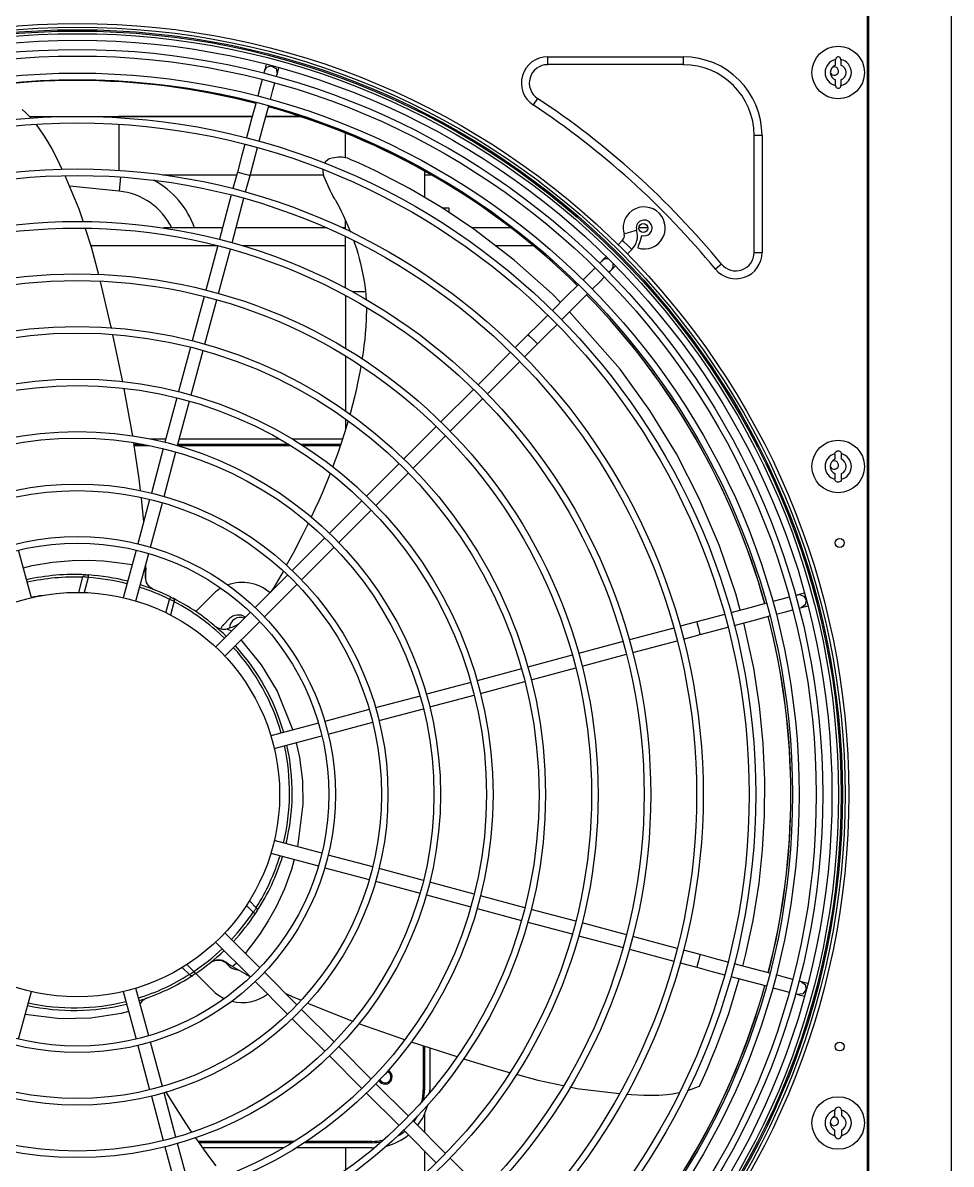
# Model space of a CAD drawing. Extents: x 594 to 813, y 174 to 240.
# Drawn here: x 738.23 to 741.774, y 198.542 to 202.902 of the extents above; entities that cross this region are included whole.
import ezdxf

# ---------------------------------------------------------------- set-up
doc = ezdxf.new("R2010")
doc.units = 0
doc.header["$MEASUREMENT"] = 0
doc.layers.add('AC.REF(S). PIPING', color=3, linetype='CONTINUOUS', lineweight=30)
doc.layers.add('LG-Product', color=3, linetype='CONTINUOUS')

# ---------------------------------------------------------------- blocks, each defined once
blk = doc.blocks.new('UW1-1')
at = {"layer": 'LG-Product', "color": 3, "linetype": 'Continuous'}
for p, q in [((2357.93, 4417.74), (2357.93, 3752.66)), ((2389.52, 4417.74), (2389.52, 3752.66)), ((2357.42, 4414.18), (2357.42, 3755.12)), ((2235.44, 4366.52), (2287.2, 4366.52)), ((2235.44, 4366.52), (2235.44, 4363.52)), ((2287.2, 4366.52), (2287.2, 4363.52)), ((2345.42, 4365.78), (2345.39, 4365.52)), ((2345.39, 4365.52), (2345.39, 4365.42)), ((2345.39, 4363.34), (2345.39, 4365.42)), ((2345.55, 4366.07), (2345.42, 4365.78)), ((2345.75, 4366.29), (2345.55, 4366.07)), ((2345.98, 4366.44), (2345.75, 4366.29)), ((2346.24, 4366.51), (2345.98, 4366.44)), ((2346.54, 4366.51), (2346.24, 4366.51)), ((2346.86, 4366.41), (2346.54, 4366.51)), ((2347.11, 4366.22), (2346.86, 4366.41)), ((2347.31, 4365.92), (2347.11, 4366.22)), ((2347.39, 4365.52), (2347.31, 4365.92)), ((2347.39, 4365.42), (2347.39, 4365.52)), ((2347.39, 4365.42), (2347.39, 4363.34)), ((2127.24, 4360.83), (2127.09, 4360.27)), ((2127.33, 4361.16), (2127.24, 4360.83)), ((2128, 4363.66), (2127.33, 4361.16)), ((2127.33, 4361.16), (2128.23, 4362.5)), ((2128.23, 4362.5), (2129.75, 4363.02)), ((2129.75, 4363.02), (2131.74, 4362.04)), ((2131.74, 4362.04), (2132.18, 4359.86)), ((2132.09, 4359.53), (2132.18, 4359.86)), ((2132.18, 4359.86), (2132.85, 4362.36)), ((2287.2, 4363.52), (2235.44, 4363.52)), ((2126.44, 4357.85), (2125.7, 4355.06)), ((2130.54, 4353.77), (2131.29, 4356.55)), ((2131.94, 4358.97), (2132.09, 4359.53)), ((2345.39, 4355.59), (2345.39, 4357.67)), ((2345.39, 4355.59), (2345.39, 4355.49)), ((2345.39, 4355.49), (2345.47, 4355.09)), ((2347.36, 4355.23), (2347.39, 4355.49)), ((2347.39, 4357.67), (2347.39, 4355.59)), ((2347.39, 4355.49), (2347.39, 4355.59)), ((2125.7, 4355.06), (2124.75, 4351.55)), ((2129.6, 4350.25), (2130.54, 4353.77)), ((2345.47, 4355.09), (2345.66, 4354.8)), ((2345.66, 4354.8), (2345.92, 4354.61)), ((2345.92, 4354.61), (2346.23, 4354.5)), ((2346.23, 4354.5), (2346.53, 4354.5)), ((2346.53, 4354.5), (2346.8, 4354.58)), ((2346.8, 4354.58), (2347.03, 4354.72)), ((2347.03, 4354.72), (2347.23, 4354.94)), ((2347.23, 4354.94), (2347.36, 4355.23)), ((2124.11, 4349.12), (2122.4, 4342.77)), ((2127.25, 4341.48), (2128.95, 4347.83)), ((2231.57, 4350.64), (2229.91, 4348.13)), ((2036.09, 4345.22), (2034.85, 4346.35)), ((2037.25, 4344.08), (2036.09, 4345.22)), ((2038.18, 4343.07), (2037.25, 4344.08)), ((2037.58, 4343.72), (2051.82, 4343.72)), ((2059.87, 4343.72), (2122.66, 4343.72)), ((2122.66, 4343.72), (2071.66, 4343.72)), ((2071.66, 4343.72), (2071.66, 4343.6)), ((2071.66, 4343.6), (2071.66, 4343.27)), ((2122.4, 4342.77), (2120.47, 4335.56)), ((2127.85, 4343.72), (2140.93, 4343.72)), ((2140.93, 4343.72), (2127.85, 4343.72)), ((2043.11, 4336.62), (2040.26, 4340.63)), ((2071.66, 4340.75), (2071.66, 4338.1)), ((2071.66, 4338.1), (2071.66, 4334.94)), ((2125.32, 4334.26), (2127.25, 4341.48)), ((2044.65, 4334.12), (2043.11, 4336.62)), ((2045.96, 4331.73), (2044.65, 4334.12)), ((2071.66, 4334.94), (2071.66, 4331.56)), ((2158.3, 4332.87), (2158.3, 4337.33)), ((2314.29, 4291.75), (2314.29, 4336.43)), ((2317.3, 4336.43), (2314.29, 4336.43)), ((2317.3, 4336.43), (2317.3, 4291.75)), ((2048.09, 4327.5), (2045.96, 4331.73)), ((2071.66, 4331.56), (2071.66, 4328.27)), ((2119.82, 4333.14), (2118.41, 4327.87)), ((2123.26, 4326.57), (2124.67, 4331.84)), ((2158.3, 4328.06), (2158.3, 4332.87)), ((2050.07, 4323.42), (2048.09, 4327.5)), ((2071.66, 4328.27), (2071.66, 4325.38)), ((2071.66, 4325.38), (2071.66, 4323.16)), ((2118.41, 4327.87), (2116.97, 4322.5)), ((2121.82, 4321.2), (2123.26, 4326.57)), ((2150.52, 4326.27), (2150.15, 4325.73)), ((2151.56, 4327.17), (2150.52, 4326.27)), ((2152.07, 4327.52), (2151.56, 4327.17)), ((2153.11, 4327.85), (2152.07, 4327.52)), ((2155.55, 4328.2), (2153.11, 4327.85)), ((2156.92, 4328.12), (2155.55, 4328.2)), ((2158.92, 4327.84), (2156.92, 4328.12)), ((2159.08, 4327.77), (2158.92, 4327.84)), ((2159.38, 4327.64), (2159.08, 4327.77)), ((2160.34, 4327.22), (2159.38, 4327.64)), ((2163.16, 4325.97), (2160.34, 4327.22)), ((2169.7, 4322.9), (2163.16, 4325.97)), ((2056.58, 4308.26), (2051.18, 4321)), ((2072.3, 4320.61), (2071.77, 4315.2)), ((2088.48, 4321.45), (2116.69, 4321.45)), ((2116.97, 4322.5), (2115.28, 4316.18)), ((2116.97, 4322.5), (2117.68, 4322.31)), ((2117.68, 4322.31), (2119.39, 4321.85)), ((2119.39, 4321.85), (2121.11, 4321.39)), ((2120.12, 4314.88), (2121.82, 4321.2)), ((2121.11, 4321.39), (2121.82, 4321.2)), ((2121.88, 4321.45), (2149.78, 4321.45)), ((2149.56, 4323.29), (2149.55, 4322.66)), ((2149.55, 4322.66), (2149.85, 4321.06)), ((2149.85, 4321.06), (2152.39, 4315.29)), ((2182.64, 4316.19), (2169.7, 4322.9)), ((2188.4, 4322.88), (2188.4, 4317.98)), ((2188.4, 4321.45), (2190.92, 4321.45)), ((2071.77, 4315.2), (2052.85, 4317.05)), ((2195.17, 4308.78), (2182.64, 4316.19)), ((2188.4, 4317.98), (2188.4, 4312.87)), ((2114.63, 4313.75), (2110.09, 4296.8)), ((2114.93, 4295.5), (2119.47, 4312.46)), ((2152.38, 4315.28), (2152.8, 4314.5)), ((2152.8, 4314.5), (2153.23, 4313.71)), ((2153.23, 4313.71), (2153.59, 4313.07)), ((2153.59, 4313.07), (2153.97, 4312.43)), ((2153.97, 4312.43), (2154.25, 4311.95)), ((2154.25, 4311.95), (2154.53, 4311.48)), ((2058.16, 4303.39), (2056.58, 4308.26)), ((2154.53, 4311.48), (2155.18, 4310.32)), ((2155.18, 4310.32), (2155.8, 4309.15)), ((2155.8, 4309.15), (2156.57, 4307.61)), ((2156.57, 4307.61), (2157.32, 4306.05)), ((2195.01, 4308.87), (2197.65, 4308.87)), ((2207.27, 4300.68), (2195.17, 4308.78)), ((2197.65, 4308.87), (2197.65, 4307.11)), ((2157.32, 4306.05), (2158.25, 4304.01)), ((2158.25, 4304.01), (2159.16, 4301.96)), ((2158.3, 4302.28), (2158.3, 4303.93)), ((2061.29, 4293.8), (2058.9, 4301.13)), ((2111.24, 4301.13), (2088.79, 4301.13)), ((2151.14, 4301.13), (2116.44, 4301.13)), ((2158.29, 4301.13), (2157.2, 4301.13)), ((2158.3, 4300.61), (2158.3, 4302.28)), ((2159.16, 4301.96), (2160.14, 4299.59)), ((2221.47, 4301.13), (2206.59, 4301.13)), ((2222.68, 4288.88), (2207.27, 4300.68)), ((2265.32, 4299.01), (2264.62, 4298.79)), ((2267.02, 4299.52), (2265.32, 4299.01)), ((2268.72, 4300.04), (2267.02, 4299.52)), ((2269.42, 4300.26), (2268.72, 4300.04)), ((2273.63, 4301.13), (2270.22, 4301.13)), ((2109.44, 4294.38), (2104.89, 4277.42)), ((2158.3, 4288.09), (2158.3, 4297.83)), ((2161.48, 4296.06), (2161.87, 4294.94)), ((2161.87, 4294.94), (2162.42, 4293.25)), ((2264.03, 4296.42), (2262.35, 4294.74)), ((2264.55, 4295.9), (2264.03, 4296.42)), ((2265.81, 4294.65), (2264.55, 4295.9)), ((2267.06, 4293.4), (2265.81, 4294.65)), ((2270.59, 4295.89), (2270.05, 4294.2)), ((2271.14, 4297.58), (2270.59, 4295.89)), ((2271.37, 4298.28), (2271.14, 4297.58)), ((2109.41, 4294.31), (2061.11, 4294.31)), ((2064.04, 4283.18), (2061.29, 4293.8)), ((2109.74, 4276.12), (2114.28, 4293.08)), ((2158.29, 4294.31), (2119.02, 4294.31)), ((2162.42, 4293.25), (2162.94, 4291.54)), ((2162.94, 4291.54), (2163.5, 4289.53)), ((2230.01, 4294.31), (2215.57, 4294.31)), ((2257.82, 4290.21), (2256.3, 4288.69)), ((2265.9, 4291.2), (2267.58, 4292.88)), ((2267.58, 4292.88), (2267.06, 4293.4)), ((2270.05, 4294.2), (2269.82, 4293.51)), ((2314.29, 4291.75), (2317.3, 4291.75)), ((2158.3, 4278.17), (2158.3, 4288.09)), ((2163.5, 4289.53), (2164, 4287.51)), ((2164, 4287.51), (2164.55, 4285.12)), ((2237.17, 4275.97), (2222.68, 4288.88)), ((2253.56, 4285.95), (2251.51, 4283.9)), ((2255.96, 4288.35), (2255.34, 4287.73)), ((2256.3, 4288.69), (2255.96, 4288.35)), ((2257.41, 4289.33), (2256.3, 4288.69)), ((2258.7, 4289.34), (2257.41, 4289.33)), ((2259.84, 4285.14), (2261.36, 4286.66)), ((2259.84, 4285.14), (2260.49, 4286.26)), ((2260.49, 4286.26), (2260.49, 4287.55)), ((2301.84, 4287.29), (2299.52, 4285.38)), ((2164.55, 4285.12), (2165.03, 4282.72)), ((2165.03, 4282.72), (2165.48, 4280.01)), ((2251.51, 4283.9), (2248.95, 4281.34)), ((2255.05, 4280.35), (2257.11, 4282.41)), ((2258.88, 4284.18), (2259.5, 4284.8)), ((2259.5, 4284.8), (2259.84, 4285.14)), ((2068.7, 4263.78), (2064.71, 4280.63)), ((2165.48, 4280.01), (2165.83, 4277.27)), ((2165.83, 4277.27), (2166.13, 4273.73)), ((2247.18, 4279.57), (2242.52, 4274.91)), ((2252.5, 4277.79), (2255.05, 4280.35)), ((2104.24, 4275), (2099.7, 4258.04)), ((2104.54, 4256.74), (2109.09, 4273.7)), ((2158.3, 4275.33), (2158.3, 4255.14)), ((2165.87, 4276.74), (2160.95, 4276.74)), ((2240.33, 4272.72), (2237.17, 4275.97)), ((2242.52, 4274.91), (2237.25, 4269.64)), ((2246.06, 4271.36), (2250.72, 4276.02)), ((2166.23, 4270.83), (2166.17, 4266.23)), ((2240.79, 4266.09), (2246.06, 4271.36)), ((2263.13, 4247.14), (2243.82, 4269.11)), ((2166.17, 4266.23), (2166.02, 4263.53)), ((2231.77, 4264.16), (2227.99, 4260.38)), ((2235.47, 4267.86), (2231.77, 4264.16)), ((2235.31, 4260.61), (2239.02, 4264.32)), ((2068.88, 4262.94), (2068.7, 4263.78)), ((2073.03, 4243.53), (2069.45, 4260.27)), ((2165.8, 4260.82), (2165.58, 4258.59)), ((2166.02, 4263.53), (2165.8, 4260.82)), ((2227.99, 4260.38), (2223.06, 4255.45)), ((2228.51, 4259.86), (2227.99, 4260.38)), ((2229.77, 4258.61), (2228.51, 4259.86)), ((2231.54, 4256.84), (2235.31, 4260.61)), ((2099.05, 4255.61), (2094.51, 4238.66)), ((2165.31, 4256.36), (2165.08, 4254.57)), ((2165.58, 4258.59), (2165.31, 4256.36)), ((2226.61, 4251.9), (2231.54, 4256.84)), ((2231.02, 4257.36), (2229.77, 4258.61)), ((2231.54, 4256.84), (2231.02, 4257.36)), ((2099.35, 4237.36), (2103.89, 4254.31)), ((2158.3, 4252.2), (2158.3, 4231.23)), ((2164.82, 4252.79), (2164.55, 4251.02)), ((2165.08, 4254.57), (2164.82, 4252.79)), ((2221.29, 4253.68), (2208.87, 4241.26)), ((2163.79, 4246.65), (2163.33, 4244.27)), ((2164.1, 4248.38), (2163.79, 4246.65)), ((2212.42, 4237.72), (2224.83, 4250.13)), ((2274.45, 4231.38), (2263.13, 4247.14)), ((2073.27, 4242.27), (2073.03, 4243.53)), ((2163.33, 4244.27), (2162.84, 4241.89)), ((2076.83, 4222.99), (2073.74, 4239.71)), ((2162.26, 4239.21), (2161.65, 4236.53)), ((2162.84, 4241.89), (2162.26, 4239.21)), ((2207.1, 4239.49), (2194.68, 4227.07)), ((2093.86, 4236.23), (2089.31, 4219.28)), ((2094.16, 4217.98), (2098.7, 4234.93)), ((2160.92, 4233.56), (2160.15, 4230.6)), ((2161.65, 4236.53), (2160.92, 4233.56)), ((2198.23, 4223.53), (2210.65, 4235.94)), ((2160.15, 4230.6), (2159.94, 4229.82)), ((2284.58, 4214.82), (2274.45, 4231.38)), ((2159.26, 4227.4), (2157.87, 4222.82)), ((2158.3, 4228.16), (2158.3, 4224.28)), ((2192.91, 4225.3), (2180.5, 4212.89)), ((2077.03, 4221.7), (2076.83, 4222.99)), ((2083.59, 4220.57), (2089.66, 4220.57)), ((2094.85, 4220.57), (2132.96, 4220.57)), ((2137.92, 4220.57), (2157.12, 4220.57)), ((2157.87, 4222.82), (2156.62, 4218.95)), ((2184.04, 4209.34), (2196.46, 4221.75)), ((2079.44, 4205.35), (2077.47, 4218.92)), ((2077.53, 4218.56), (2080.78, 4218.56)), ((2077.61, 4218.06), (2083.34, 4218.06)), ((2088.66, 4216.85), (2084.12, 4199.89)), ((2094.18, 4218.06), (2137.22, 4218.06)), ((2094.31, 4218.56), (2136.4, 4218.56)), ((2141.16, 4218.56), (2156.45, 4218.56)), ((2141.94, 4218.06), (2156.29, 4218.06)), ((2156.62, 4218.95), (2155.31, 4215.11)), ((2345.55, 4215.73), (2345.94, 4215.97)), ((2345.94, 4215.97), (2346.34, 4216.05)), ((2346.34, 4216.05), (2346.7, 4216.02)), ((2346.7, 4216.02), (2347.03, 4215.88)), ((2088.96, 4198.6), (2093.51, 4215.56)), ((2155.31, 4215.11), (2153.32, 4209.72)), ((2293.47, 4197.56), (2284.58, 4214.82)), ((2345.14, 4214.89), (2345.28, 4215.4)), ((2345.14, 4214.8), (2345.14, 4212.77)), ((2345.28, 4215.4), (2345.55, 4215.73)), ((2347.03, 4215.88), (2347.3, 4215.66)), ((2347.3, 4215.66), (2347.52, 4215.35)), ((2347.52, 4215.35), (2347.63, 4214.95)), ((2347.63, 4214.95), (2347.64, 4214.89)), ((2347.64, 4212.77), (2347.64, 4214.8)), ((2152.4, 4207.36), (2149.41, 4200.1)), ((2178.72, 4211.11), (2166.31, 4198.7)), ((2169.86, 4195.15), (2182.27, 4207.57)), ((2345.14, 4207.3), (2345.14, 4205.27)), ((2347.64, 4205.27), (2347.64, 4207.3)), ((2079.98, 4200.82), (2079.44, 4205.35)), ((2345.14, 4205.13), (2345.14, 4205.18)), ((2345.26, 4204.73), (2345.14, 4205.13)), ((2345.48, 4204.41), (2345.26, 4204.73)), ((2345.75, 4204.19), (2345.48, 4204.41)), ((2346.07, 4204.06), (2345.75, 4204.19)), ((2346.44, 4204.02), (2346.07, 4204.06)), ((2346.84, 4204.1), (2346.44, 4204.02)), ((2347.23, 4204.34), (2346.84, 4204.1)), ((2347.49, 4204.68), (2347.23, 4204.34)), ((2347.64, 4205.18), (2347.49, 4204.68)), ((2149.41, 4200.1), (2148.01, 4196.91)), ((2083.47, 4197.47), (2078.93, 4180.51)), ((2080.5, 4196.52), (2080.32, 4198.02)), ((2081.19, 4188.97), (2080.5, 4196.52)), ((2083.77, 4179.21), (2088.32, 4196.17)), ((2148.01, 4196.91), (2146.57, 4193.73)), ((2164.54, 4196.93), (2152.12, 4184.51)), ((2301.06, 4179.7), (2293.47, 4197.56)), ((2146.57, 4193.73), (2145.15, 4190.66)), ((2155.67, 4180.97), (2168.08, 4193.38)), ((2143.99, 4188.24), (2141.73, 4183.69)), ((2357.42, 4185.51), (2357.93, 4185.51)), ((2150.35, 4182.74), (2137.93, 4170.32)), ((2141.73, 4183.69), (2140.24, 4180.75)), ((2038.29, 4159.91), (2033.42, 4178.09)), ((2078.28, 4178.09), (2073.41, 4159.91)), ((2078.25, 4158.61), (2083.12, 4176.79)), ((2138.72, 4177.82), (2135.65, 4172.18)), ((2140.24, 4180.75), (2138.72, 4177.82)), ((2141.48, 4166.78), (2153.89, 4179.19)), ((2307.32, 4161.33), (2301.06, 4179.7)), ((2357.43, 4179.63), (2357.87, 4179.55)), ((2357.87, 4179.55), (2357.93, 4179.54)), ((2038.56, 4172.14), (2046.33, 4173.5)), ((2046.33, 4173.5), (2053.92, 4174.16)), ((2053.92, 4174.16), (2060.06, 4174.24)), ((2060.06, 4174.24), (2065.81, 4173.94)), ((2065.81, 4173.94), (2071.11, 4173.35)), ((2071.11, 4173.35), (2076.81, 4172.56)), ((2081.95, 4171.14), (2081.98, 4172.52)), ((2081.98, 4172.52), (2081.98, 4172.52)), ((2081.99, 4171.16), (2082, 4172.6)), ((2357.43, 4173.44), (2357.93, 4173.5)), ((2357.94, 4173.34), (2357.43, 4173.25)), ((2035.24, 4171.25), (2038.56, 4172.14)), ((2059.03, 4168.65), (2059.09, 4168.64)), ((2059.09, 4168.64), (2059.25, 4168.63)), ((2059.25, 4168.63), (2059.5, 4168.62)), ((2059.5, 4168.62), (2059.81, 4168.6)), ((2059.81, 4168.6), (2060.07, 4168.58)), ((2060.05, 4168.29), (2060, 4167.58)), ((2060.07, 4168.58), (2060.05, 4168.29)), ((2081.64, 4171.27), (2081.99, 4171.16)), ((2081.91, 4169.38), (2081.82, 4168.12)), ((2081.82, 4167.86), (2081.87, 4168.82)), ((2081.82, 4168.12), (2081.88, 4168.08)), ((2081.82, 4168.12), (2081.84, 4166.81)), ((2081.88, 4168.08), (2081.82, 4167.99)), ((2081.87, 4168.82), (2081.91, 4169.78)), ((2081.99, 4171.16), (2081.91, 4169.38)), ((2081.91, 4169.78), (2081.95, 4171.14)), ((2081.93, 4167.82), (2081.97, 4168.1)), ((2081.99, 4171.16), (2081.99, 4171.16)), ((2136.16, 4168.55), (2123.74, 4156.13)), ((2134.4, 4169.91), (2130.86, 4163.85)), ((2056.42, 4161.95), (2058.01, 4167.9)), ((2058.06, 4167.9), (2058.01, 4167.9)), ((2058.31, 4167.86), (2058.06, 4167.9)), ((2058.76, 4167.79), (2058.31, 4167.86)), ((2060, 4167.58), (2058.48, 4161.89)), ((2059.34, 4167.69), (2058.76, 4167.79)), ((2060, 4167.58), (2059.34, 4167.69)), ((2081.84, 4166.81), (2082.3, 4165.35)), ((2081.91, 4167.53), (2081.93, 4167.82)), ((2081.95, 4166.92), (2081.91, 4167.53)), ((2082.09, 4166.31), (2081.95, 4166.92)), ((2082.32, 4165.67), (2082.09, 4166.31)), ((2082.3, 4165.35), (2083.48, 4163.84)), ((2082.63, 4165.07), (2082.32, 4165.67)), ((2082.93, 4164.62), (2082.63, 4165.07)), ((2083.29, 4164.2), (2082.93, 4164.62)), ((2083.58, 4163.91), (2083.29, 4164.2)), ((2083.48, 4163.84), (2084.66, 4163.16)), ((2083.9, 4163.66), (2083.58, 4163.91)), ((2084.34, 4163.36), (2083.9, 4163.66)), ((2127.29, 4152.59), (2139.71, 4165)), ((2130.86, 4163.85), (2129.51, 4161.89)), ((2084.82, 4163.11), (2084.34, 4163.36)), ((2084.66, 4163.16), (2084.67, 4163.15)), ((2084.91, 4163.06), (2084.67, 4163.15)), ((2084.98, 4163.03), (2084.91, 4163.06)), ((2089.64, 4154.15), (2091.01, 4159.27)), ((2091.32, 4159.91), (2091.01, 4159.27)), ((2091.43, 4159.11), (2091.01, 4159.27)), ((2091.45, 4160.17), (2091.32, 4159.91)), ((2091.45, 4160.17), (2091.77, 4160.02)), ((2091.77, 4160.02), (2092.05, 4159.88)), ((2092.05, 4159.88), (2092.25, 4159.77)), ((2092.25, 4159.77), (2092.36, 4159.72)), ((2092.36, 4159.72), (2092.38, 4159.71)), ((2101.05, 4154.62), (2107.47, 4161.04)), ((2308.99, 4155.12), (2307.32, 4161.33)), ((2324.92, 4159.39), (2321.41, 4158.44)), ((2327.7, 4160.13), (2324.92, 4159.39)), ((2330.69, 4160.93), (2330.13, 4160.78)), ((2331.02, 4161.02), (2330.69, 4160.93)), ((2333.52, 4161.69), (2331.02, 4161.02)), ((2331.02, 4161.02), (2331.34, 4161.08)), ((2331.34, 4161.08), (2331.67, 4161.11)), ((2331.67, 4161.11), (2333.32, 4160.48)), ((2333.32, 4160.48), (2334.15, 4158.92)), ((2357.43, 4163.52), (2357.93, 4163.57)), ((2092.02, 4158.89), (2091.43, 4159.11)), ((2092.89, 4158.56), (2091.47, 4153.23)), ((2092.49, 4158.71), (2092.02, 4158.89)), ((2092.79, 4158.6), (2092.49, 4158.71)), ((2092.89, 4158.56), (2092.79, 4158.6)), ((2312.63, 4156.09), (2305.42, 4154.16)), ((2318.98, 4157.79), (2312.63, 4156.09)), ((2326.22, 4154.54), (2329, 4155.29)), ((2331.42, 4155.94), (2331.99, 4156.09)), ((2331.99, 4156.09), (2332.32, 4156.18)), ((2333.75, 4157.2), (2332.32, 4156.18)), ((2332.32, 4156.18), (2334.82, 4156.84)), ((2334.15, 4158.92), (2333.75, 4157.2)), ((2357.43, 4156.8), (2357.87, 4156.73)), ((2357.93, 4156.56), (2357.43, 4156.61)), ((2357.87, 4156.73), (2357.93, 4156.72)), ((2121.97, 4154.36), (2108.66, 4141.05)), ((2111.73, 4149.7), (2113.85, 4151.82)), ((2112.21, 4137.51), (2125.52, 4150.81)), ((2292.36, 4150.66), (2286.04, 4148.97)), ((2297.73, 4152.1), (2292.36, 4150.66)), ((2292.36, 4150.66), (2292.55, 4149.95)), ((2302.99, 4153.51), (2297.73, 4152.1)), ((2306.72, 4149.32), (2313.93, 4151.25)), ((2313.93, 4151.25), (2320.28, 4152.95)), ((2322.7, 4153.6), (2326.22, 4154.54)), ((2108.57, 4148.93), (2108.56, 4148.94)), ((2108.58, 4148.92), (2108.56, 4148.93)), ((2108.58, 4148.92), (2108.57, 4148.93)), ((2108.6, 4148.91), (2108.58, 4148.92)), ((2108.61, 4148.9), (2108.6, 4148.91)), ((2108.63, 4148.88), (2108.61, 4148.9)), ((2108.66, 4148.86), (2108.63, 4148.88)), ((2108.73, 4148.8), (2108.66, 4148.86)), ((2108.81, 4148.75), (2108.73, 4148.8)), ((2108.97, 4148.63), (2108.81, 4148.75)), ((2109.14, 4148.52), (2108.97, 4148.63)), ((2109.39, 4148.37), (2109.14, 4148.52)), ((2109.64, 4148.25), (2109.39, 4148.37)), ((2109.96, 4148.11), (2109.64, 4148.25)), ((2110.29, 4147.99), (2109.96, 4148.11)), ((2110.69, 4147.88), (2110.29, 4147.99)), ((2111.1, 4147.81), (2110.69, 4147.88)), ((2111.57, 4147.76), (2111.1, 4147.81)), ((2112.03, 4147.76), (2111.57, 4147.76)), ((2112.54, 4147.81), (2112.03, 4147.76)), ((2113.05, 4147.92), (2112.54, 4147.81)), ((2113.04, 4147.95), (2113.02, 4147.95)), ((2113.02, 4147.95), (2113.21, 4147.87)), ((2113.97, 4148.26), (2113.04, 4148.01)), ((2113.21, 4147.87), (2113.67, 4147.69)), ((2113.67, 4147.69), (2114.81, 4147.2)), ((2114.88, 4148.57), (2113.97, 4148.26)), ((2115.89, 4148.99), (2114.88, 4148.57)), ((2116.86, 4149.47), (2115.89, 4148.99)), ((2117.44, 4149.79), (2116.86, 4149.47)), ((2283.61, 4148.32), (2266.66, 4143.77)), ((2292.55, 4149.95), (2293.01, 4148.24)), ((2293.01, 4148.24), (2293.47, 4146.53)), ((2293.47, 4146.53), (2293.66, 4145.82)), ((2293.66, 4145.82), (2299.03, 4147.25)), ((2299.03, 4147.25), (2304.29, 4148.67)), ((2314.14, 4132.97), (2310.3, 4150.28)), ((2357.43, 4146.87), (2357.87, 4146.8)), ((2357.87, 4146.8), (2357.93, 4146.79)), ((2118.36, 4143.65), (2118.78, 4143.22)), ((2118.78, 4143.22), (2126.09, 4134.2)), ((2264.23, 4143.12), (2247.28, 4138.58)), ((2267.95, 4138.93), (2284.91, 4143.47)), ((2287.33, 4144.12), (2293.66, 4145.82)), ((2244.85, 4137.93), (2227.89, 4133.39)), ((2248.57, 4133.74), (2265.53, 4138.28)), ((2357.43, 4140.69), (2357.93, 4140.74)), ((2357.94, 4140.59), (2357.43, 4140.5)), ((2126.09, 4134.2), (2132.2, 4124.17)), ((2229.19, 4128.54), (2246.15, 4133.09)), ((2225.47, 4132.74), (2208.51, 4128.19)), ((2316.37, 4118.54), (2314.14, 4132.97)), ((2357.43, 4130.76), (2357.93, 4130.81)), ((2206.09, 4127.55), (2189.13, 4123)), ((2209.81, 4123.35), (2226.77, 4127.89)), ((2132.2, 4124.17), (2138.16, 4109.34)), ((2186.71, 4122.35), (2169.75, 4117.81)), ((2190.43, 4118.16), (2207.39, 4122.7)), ((2357.43, 4124.04), (2357.87, 4123.97)), ((2357.93, 4123.8), (2357.43, 4123.85)), ((2357.87, 4123.97), (2357.93, 4123.96)), ((2167.33, 4117.16), (2150.37, 4112.61)), ((2171.05, 4112.96), (2188.01, 4117.51)), ((2317.79, 4104.21), (2316.37, 4118.54)), ((2147.95, 4111.97), (2129.77, 4107.1)), ((2151.67, 4107.77), (2168.63, 4112.31)), ((2357.43, 4114.12), (2357.87, 4114.04)), ((2357.87, 4114.04), (2357.93, 4114.03)), ((2131.07, 4102.25), (2149.24, 4107.12)), ((2357.43, 4107.93), (2357.93, 4107.98)), ((2357.94, 4107.83), (2357.43, 4107.74)), ((2139.46, 4104.5), (2140.73, 4098.88)), ((2318.41, 4090.24), (2317.79, 4104.21)), ((2140.73, 4098.88), (2141.81, 4089.97)), ((2357.43, 4098), (2357.93, 4098.06)), ((2141.81, 4089.97), (2141.98, 4081.07)), ((2318.3, 4076.7), (2318.41, 4090.24)), ((2357.43, 4091.29), (2357.87, 4091.22)), ((2357.93, 4091.05), (2357.43, 4091.1)), ((2357.87, 4091.22), (2357.93, 4091.2)), ((2141.98, 4081.07), (2139.94, 4064.76)), ((2357.43, 4081.36), (2357.87, 4081.29)), ((2357.87, 4081.29), (2357.93, 4081.28)), ((2317.54, 4063.6), (2318.3, 4076.7)), ((2357.43, 4075.18), (2357.93, 4075.23)), ((2357.94, 4075.07), (2357.43, 4074.99)), ((2149.24, 4062.26), (2131.07, 4067.13)), ((2316.17, 4050.92), (2317.54, 4063.6)), ((2357.43, 4065.25), (2357.93, 4065.3)), ((2129.77, 4062.29), (2147.95, 4057.42)), ((2138.71, 4059.89), (2137.69, 4056.1)), ((2168.63, 4057.07), (2151.67, 4061.61)), ((2137.69, 4056.1), (2134.98, 4048.69)), ((2150.37, 4056.77), (2167.33, 4052.22)), ((2188.01, 4051.88), (2171.05, 4056.42)), ((2357.43, 4058.53), (2357.87, 4058.46)), ((2357.93, 4058.29), (2357.43, 4058.34)), ((2357.87, 4058.46), (2357.93, 4058.45)), ((2169.75, 4051.57), (2186.71, 4047.03)), ((2207.39, 4046.68), (2190.43, 4051.23)), ((2313.89, 4036.65), (2316.17, 4050.92)), ((2134.98, 4048.69), (2131.76, 4041.79)), ((2189.13, 4046.38), (2206.09, 4041.84)), ((2226.77, 4041.49), (2209.81, 4046.03)), ((2357.43, 4048.61), (2357.87, 4048.53)), ((2357.87, 4048.53), (2357.93, 4048.52)), ((2123.02, 4039.81), (2120.46, 4042.37)), ((2121.56, 4044.1), (2124.29, 4041.37)), ((2131.76, 4041.79), (2128.77, 4036.44)), ((2357.43, 4042.42), (2357.93, 4042.47)), ((2357.94, 4042.32), (2357.43, 4042.23)), ((2123.02, 4039.81), (2123.45, 4040.32)), ((2123.02, 4039.81), (2123.61, 4039.41)), ((2123.45, 4040.32), (2123.82, 4040.79)), ((2123.61, 4039.41), (2123.86, 4039.25)), ((2123.82, 4040.79), (2124.1, 4041.14)), ((2124, 4039.46), (2123.86, 4039.25)), ((2124.17, 4039.73), (2124, 4039.46)), ((2124.1, 4041.14), (2124.27, 4041.33)), ((2124.31, 4039.93), (2124.17, 4039.73)), ((2124.27, 4041.33), (2124.29, 4041.37)), ((2124.4, 4040.07), (2124.31, 4039.93)), ((2124.43, 4040.11), (2124.4, 4040.07)), ((2208.51, 4041.19), (2225.47, 4036.64)), ((2246.15, 4036.3), (2229.19, 4040.84)), ((2128.77, 4036.44), (2125.63, 4031.6)), ((2227.89, 4036), (2244.85, 4031.45)), ((2265.53, 4031.1), (2248.57, 4035.65)), ((2310.99, 4023.2), (2313.89, 4036.65)), ((2125.52, 4018.57), (2112.21, 4031.88)), ((2125.63, 4031.6), (2122.47, 4027.3)), ((2247.28, 4030.8), (2264.23, 4026.26)), ((2284.91, 4025.91), (2267.95, 4030.45)), ((2357.43, 4032.49), (2357.93, 4032.54)), ((2108.66, 4028.33), (2121.97, 4015.02)), ((2120.93, 4025.33), (2120.01, 4024.08)), ((2122.47, 4027.3), (2120.93, 4025.33)), ((2266.66, 4025.61), (2283.61, 4021.07)), ((2293.66, 4023.57), (2287.33, 4025.26)), ((2357.43, 4025.78), (2357.87, 4025.7)), ((2357.93, 4025.54), (2357.43, 4025.59)), ((2357.87, 4025.7), (2357.93, 4025.69)), ((2097.67, 4019.76), (2100.32, 4017.11)), ((2106.59, 4020.45), (2106.65, 4020.5)), ((2106.65, 4020.5), (2106.86, 4020.66)), ((2106.74, 4020.55), (2107.19, 4020.84)), ((2108.04, 4021.34), (2106.86, 4020.67)), ((2106.86, 4020.67), (2106.86, 4020.66)), ((2107.19, 4020.84), (2107.67, 4021.08)), ((2107.67, 4021.08), (2108.06, 4021.22)), ((2109.94, 4021.61), (2108.04, 4021.34)), ((2108.06, 4021.22), (2108.45, 4021.33)), ((2108.45, 4021.33), (2108.99, 4021.43)), ((2108.99, 4021.43), (2109.53, 4021.47)), ((2109.53, 4021.47), (2110.21, 4021.44)), ((2111.44, 4021.28), (2109.94, 4021.61)), ((2110.21, 4021.44), (2110.88, 4021.31)), ((2110.88, 4021.31), (2111.47, 4021.13)), ((2112.58, 4020.65), (2111.44, 4021.28)), ((2111.47, 4021.13), (2112.03, 4020.86)), ((2112.03, 4020.86), (2112.26, 4020.7)), ((2112.26, 4020.7), (2112.49, 4020.52)), ((2112.35, 4020.77), (2113.19, 4020.23)), ((2112.51, 4020.61), (2112.46, 4020.71)), ((2112.47, 4020.57), (2113.85, 4019.18)), ((2112.58, 4020.65), (2112.51, 4020.61)), ((2112.51, 4020.61), (2112.51, 4020.61)), ((2113.63, 4019.94), (2112.58, 4020.65)), ((2114.39, 4019.44), (2113.63, 4019.94)), ((2116.34, 4020.05), (2115.12, 4018.98)), ((2116.64, 4020.36), (2116.34, 4020.05)), ((2286.04, 4020.42), (2292.36, 4018.72)), ((2293.01, 4021.14), (2292.55, 4019.43)), ((2293.47, 4022.86), (2293.01, 4021.14)), ((2293.66, 4023.57), (2293.47, 4022.86)), ((2299.03, 4022.13), (2293.66, 4023.57)), ((2304.29, 4020.72), (2299.03, 4022.13)), ((2313.93, 4018.13), (2306.72, 4020.07)), ((2309.91, 4019.21), (2310.99, 4023.2)), ((2098.76, 4015.83), (2095.93, 4018.66)), ((2098.76, 4015.83), (2098.85, 4015.91)), ((2098.85, 4015.91), (2099.1, 4016.11)), ((2099.1, 4016.11), (2099.49, 4016.43)), ((2099.49, 4016.43), (2099.97, 4016.82)), ((2099.97, 4016.82), (2100.32, 4017.11)), ((2100.03, 4015.71), (2100.02, 4015.7)), ((2100.13, 4015.78), (2100.03, 4015.71)), ((2100.33, 4015.91), (2100.13, 4015.78)), ((2100.32, 4017.11), (2100.72, 4016.52)), ((2100.59, 4016.08), (2100.33, 4015.91)), ((2100.88, 4016.27), (2100.59, 4016.08)), ((2100.72, 4016.52), (2100.88, 4016.27)), ((2101.05, 4016.38), (2107.47, 4009.96)), ((2115.12, 4018.98), (2114.39, 4019.44)), ((2115.12, 4018.98), (2116.83, 4017.98)), ((2116.83, 4017.98), (2121.65, 4015.35)), ((2120.38, 4016), (2121.67, 4015.32)), ((2139.71, 4004.38), (2127.29, 4016.8)), ((2292.55, 4019.43), (2292.36, 4018.72)), ((2292.36, 4018.72), (2297.73, 4017.28)), ((2297.73, 4017.28), (2302.99, 4015.87)), ((2320.28, 4016.43), (2313.93, 4018.13)), ((2326.22, 4014.84), (2322.7, 4015.78)), ((2357.43, 4015.85), (2357.87, 4015.78)), ((2357.87, 4015.78), (2357.93, 4015.76)), ((2123.74, 4013.25), (2136.16, 4000.83)), ((2304.57, 4001.05), (2308.61, 4014.37)), ((2305.42, 4015.22), (2312.63, 4013.29)), ((2312.63, 4013.29), (2318.98, 4011.59)), ((2329, 4014.1), (2326.22, 4014.84)), ((2331.99, 4013.3), (2331.42, 4013.45)), ((2332.32, 4013.21), (2331.99, 4013.3)), ((2334.82, 4012.54), (2332.32, 4013.21)), ((2332.32, 4013.21), (2333.84, 4012.04)), ((2333.84, 4012.04), (2334.09, 4010.14)), ((2033.42, 3991.29), (2038.29, 4009.47)), ((2073.41, 4009.47), (2078.28, 3991.29)), ((2083.12, 3992.59), (2078.25, 4010.77)), ((2081.45, 4006.48), (2081.69, 4006.64)), ((2081.69, 4006.64), (2081.93, 4006.78)), ((2081.93, 4006.78), (2082.12, 4006.87)), ((2082.12, 4006.87), (2082.3, 4006.96)), ((2082.3, 4006.96), (2082.39, 4006.99)), ((2082.39, 4006.99), (2082.47, 4007.03)), ((2082.47, 4007.03), (2082.51, 4007.04)), ((2082.51, 4007.04), (2082.54, 4007.05)), ((2082.54, 4007.05), (2082.56, 4007.06)), ((2082.56, 4007.06), (2082.57, 4007.06)), ((2082.57, 4007.07), (2082.59, 4007.08)), ((2082.57, 4007.06), (2082.58, 4007.07)), ((2082.58, 4007.07), (2082.59, 4007.07)), ((2135.41, 4008.7), (2137.83, 4007.59)), ((2137.83, 4007.59), (2141.27, 4006.12)), ((2321.41, 4010.94), (2324.92, 4010)), ((2324.92, 4010), (2327.7, 4009.25)), ((2330.13, 4008.6), (2330.69, 4008.45)), ((2330.69, 4008.45), (2331.02, 4008.36)), ((2332.92, 4008.61), (2331.02, 4008.36)), ((2331.02, 4008.36), (2333.52, 4007.69)), ((2334.09, 4010.14), (2332.92, 4008.61)), ((2357.43, 4009.67), (2357.93, 4009.72)), ((2357.94, 4009.56), (2357.43, 4009.47)), ((2079.87, 4004.71), (2080.34, 4005.44)), ((2080.34, 4005.44), (2080.61, 4005.75)), ((2080.61, 4005.75), (2080.9, 4006.05)), ((2080.9, 4006.05), (2081.17, 4006.27)), ((2081.17, 4006.27), (2081.45, 4006.48)), ((2153.89, 3990.19), (2141.48, 4002.6)), ((2143.69, 4005.08), (2146.01, 4004.09)), ((2146.01, 4004.09), (2160.87, 3998.19)), ((2049.32, 3998.99), (2035.95, 4000.75)), ((2061.07, 3999.26), (2049.32, 3998.99)), ((2072.54, 4001.08), (2061.07, 3999.26)), ((2075.38, 4001.81), (2072.54, 4001.08)), ((2075.45, 4001.83), (2075.38, 4001.81)), ((2137.93, 3999.06), (2150.35, 3986.64)), ((2301.37, 3992.13), (2304.57, 4001.05)), ((2357.43, 3999.74), (2357.93, 3999.79)), ((2163.25, 3997.3), (2180.74, 3991.09)), ((2088.32, 3973.21), (2083.77, 3990.17)), ((2183.32, 3990.21), (2200.71, 3984.59)), ((2299.72, 3987.87), (2301.37, 3992.13)), ((2357.43, 3993.02), (2357.87, 3992.95)), ((2357.93, 3992.78), (2357.43, 3992.83)), ((2357.87, 3992.95), (2357.93, 3992.94)), ((2078.93, 3988.87), (2083.47, 3971.91)), ((2152.12, 3984.87), (2164.54, 3972.46)), ((2168.08, 3976), (2155.67, 3988.42)), ((2187.9, 3988.73), (2187.9, 3971.79)), ((2188.4, 3988.57), (2188.4, 3971.79)), ((2190.4, 3987.92), (2190.4, 3971.79)), ((2298.07, 3983.83), (2299.72, 3987.87)), ((2357.42, 3984.89), (2357.93, 3984.89)), ((2203.3, 3983.78), (2216.84, 3979.69)), ((2296.46, 3980.05), (2298.07, 3983.83)), ((2216.84, 3979.69), (2220.81, 3978.59)), ((2223.36, 3977.89), (2231.69, 3975.58)), ((2293.39, 3973.27), (2294.95, 3976.65)), ((2294.95, 3976.65), (2296.46, 3980.05)), ((2088.32, 3973.41), (2088.2, 3973.61)), ((2088.41, 3973.26), (2088.32, 3973.41)), ((2182.27, 3961.82), (2169.86, 3974.23)), ((2188.25, 3971.79), (2187.9, 3971.79)), ((2188.4, 3971.79), (2188.25, 3971.79)), ((2231.69, 3975.58), (2241.35, 3973.54)), ((2243.89, 3973), (2246.56, 3972.44)), ((2246.56, 3972.44), (2262.81, 3970.5)), ((2288.82, 3971.7), (2290.42, 3972.21)), ((2290.42, 3972.21), (2292.08, 3972.78)), ((2292.08, 3972.78), (2293.39, 3973.27)), ((2084.12, 3969.49), (2088.66, 3952.53)), ((2093.51, 3953.83), (2088.96, 3970.79)), ((2092.53, 3966.52), (2089.65, 3971.23)), ((2166.31, 3970.68), (2178.72, 3958.27)), ((2265.44, 3970.31), (2267.47, 3970.16)), ((2267.47, 3970.16), (2272.2, 3969.9)), ((2272.2, 3969.9), (2274.92, 3969.83)), ((2274.92, 3969.83), (2277.86, 3969.92)), ((2277.86, 3969.92), (2281.01, 3970.16)), ((2281.01, 3970.16), (2283.13, 3970.43)), ((2283.13, 3970.43), (2285.63, 3970.89)), ((2288.76, 3971.68), (2288.82, 3971.7)), ((2094.3, 3963.74), (2092.53, 3966.52)), ((2096.11, 3960.97), (2094.3, 3963.74)), ((2345.26, 3964.57), (2345.14, 3964.16)), ((2345.14, 3964.16), (2345.14, 3964.11)), ((2345.14, 3961.99), (2345.14, 3964.02)), ((2345.48, 3964.88), (2345.26, 3964.57)), ((2345.75, 3965.1), (2345.48, 3964.88)), ((2346.07, 3965.23), (2345.75, 3965.1)), ((2346.44, 3965.27), (2346.07, 3965.23)), ((2346.84, 3965.19), (2346.44, 3965.27)), ((2347.23, 3964.95), (2346.84, 3965.19)), ((2347.49, 3964.61), (2347.23, 3964.95)), ((2347.64, 3964.11), (2347.49, 3964.61)), ((2347.64, 3964.02), (2347.64, 3961.99)), ((2097.53, 3958.81), (2096.11, 3960.97)), ((2098.97, 3956.66), (2097.53, 3958.81)), ((2196.46, 3947.63), (2184.04, 3960.04)), ((2188.4, 3962.6), (2188.4, 3955.69)), ((2099.6, 3955.75), (2098.97, 3956.66)), ((2180.5, 3956.5), (2192.91, 3944.08)), ((2345.14, 3954.49), (2345.14, 3956.52)), ((2345.14, 3954.4), (2345.28, 3953.9)), ((2347.52, 3953.94), (2347.63, 3954.35)), ((2347.63, 3954.35), (2347.64, 3954.4)), ((2347.64, 3956.52), (2347.64, 3954.49)), ((2089.31, 3950.11), (2093.86, 3933.15)), ((2098.7, 3934.45), (2094.16, 3951.4)), ((2102.38, 3951.77), (2100.97, 3953.77)), ((2138.7, 3952.23), (2102.05, 3952.23)), ((2104.42, 3948.93), (2102.38, 3951.77)), ((2137.89, 3951.73), (2102.41, 3951.73)), ((2168.33, 3951.73), (2142.57, 3951.73)), ((2168.33, 3952.23), (2143.34, 3952.23)), ((2168.33, 3951.88), (2168.33, 3952.23)), ((2168.33, 3951.73), (2168.33, 3951.88)), ((2345.28, 3953.9), (2345.55, 3953.56)), ((2345.55, 3953.56), (2345.94, 3953.32)), ((2345.94, 3953.32), (2346.34, 3953.24)), ((2346.34, 3953.24), (2346.7, 3953.28)), ((2346.7, 3953.28), (2347.03, 3953.41)), ((2347.03, 3953.41), (2347.3, 3953.63)), ((2347.3, 3953.63), (2347.52, 3953.94)), ((2134.55, 3949.73), (2103.86, 3949.73)), ((2106.48, 3946.12), (2104.42, 3948.93)), ((2108.89, 3942.94), (2106.48, 3946.12)), ((2168.33, 3949.73), (2139.42, 3949.73)), ((2158.3, 3949.73), (2158.3, 3941.22)), ((2188.4, 3948.6), (2188.4, 3939.82)), ((2210.65, 3933.44), (2198.23, 3945.85))]:
    blk.add_line(p, q, dxfattribs=at)
for centre, radius in [((2055.85, 4084.69), 294.56), ((2055.85, 4084.69), 293.16), ((2055.85, 4084.69), 292.16), ((2055.85, 4084.69), 291.66), ((2055.85, 4084.69), 290.66), ((2055.85, 4084.69), 288.15), ((2055.85, 4084.69), 284.64), ((2346.39, 4360.51), 10.03), ((2055.85, 4084.69), 282.13), ((2055.85, 4084.69), 275.61), ((2055.85, 4084.69), 273.1), ((2055.85, 4084.69), 259.06), ((2055.85, 4084.69), 256.55), ((2055.85, 4084.69), 238.99), ((2055.85, 4084.69), 236.49), ((2055.85, 4084.69), 218.93), ((2055.85, 4084.69), 216.42), ((2271.93, 4301.09), 1.71), ((2055.85, 4084.69), 198.87), ((2055.85, 4084.69), 196.36), ((2055.85, 4084.69), 178.81), ((2055.85, 4084.69), 176.3), ((2055.85, 4084.69), 158.74), ((2055.85, 4084.69), 156.24), ((2055.85, 4084.69), 138.68), ((2055.85, 4084.69), 136.17), ((2346.39, 4210.04), 10.03), ((2055.85, 4084.69), 118.62), ((2055.85, 4084.69), 116.11), ((2055.85, 4084.69), 98.56), ((2346.92, 4180.83), 1.71), ((2055.85, 4084.69), 96.05), ((2055.85, 4084.69), 77.24), ((2346.92, 3988.46), 1.71), ((2346.39, 3959.26), 10.03)]:
    blk.add_circle(centre, radius, dxfattribs=at)
for centre, radius, start, end in [((2235.44, 4356.49), 10.03, 90, 236.4959), ((2287.2, 4336.43), 30.09, 0, 90), ((2346.39, 4360.51), 5.02, 101.537, 258.463), ((2346.39, 4360.51), 5.02, 281.537, 78.463), ((2235.44, 4356.49), 7.02, 90, 236.4959), ((2287.2, 4336.43), 27.08, 0, 90), ((2346.39, 4360.51), 3.01, 109.4712, 250.5288), ((2344.88, 4361.06), 1.61, 200.3456, 90), ((2344.88, 4361.06), 1.61, 90, 119.3625), ((2346.39, 4360.51), 3.01, 289.4712, 70.5288), ((2055.48, 4084.65), 272.8, 90, 104.4), ((2055.48, 4084.65), 272.85, 75.4594, 104.3944), ((2055.48, 4084.65), 272.8, 75.4537, 90), ((2055.48, 4084.65), 272.85, 45.4837, 74.4019), ((2055.48, 4084.65), 272.8, 45.4781, 74.3963), ((2055.48, 4084.65), 315.98, 39.4384, 56.4959), ((2055.48, 4084.65), 318.99, 39.4384, 56.4959), ((2069.33, 4290.24), 33.1, 19.2122, 61.6444), ((2069.33, 4290.24), 25.08, 25.7457, 84.4004), ((2272.3, 4301.14), 8.03, 252.0357, 135), ((2272.3, 4301.14), 8.03, 135, 197.0196), ((2272.3, 4301.14), 3.01, 315, 197.0196), ((2262.36, 4298.1), 2.37, 315, 17.0196), ((2262.36, 4298.1), 7.38, 315, 17.0196), ((2272.3, 4301.14), 3.01, 252.0357, 315), ((2307.27, 4291.75), 10.03, 219.4384, 0), ((2307.27, 4291.75), 7.02, 219.4384, 0), ((2055.48, 4084.65), 272.8, 15.5137, 44.4206), ((2055.48, 4084.65), 272.85, 15.5194, 44.4262), ((2346.39, 4210.04), 5.02, 104.4373, 255.5627), ((2346.39, 4210.04), 3.01, 114.6243, 245.3757), ((2344.88, 4210.59), 1.61, 200.3456, 90), ((2344.88, 4210.59), 1.61, 90, 119.3625), ((2346.39, 4214.8), 1.25, 175.7744, 180), ((2346.39, 4210.04), 5.02, 284.4373, 75.5627), ((2346.39, 4214.8), 1.25, 0, 4.2256), ((2346.39, 4210.04), 3.01, 294.6243, 65.3757), ((2346.39, 4205.27), 1.25, 180, 184.2256), ((2346.39, 4205.27), 1.25, 355.7744, 0), ((2054.63, 4085.5), 83.26, 86.9652, 102.6065), ((2058.98, 4167.64), 1, 86.9652, 165), ((2054.63, 4085.5), 83.26, 75.7693, 86.2518), ((2054.63, 4085.5), 82.26, 87.6804, 102.5772), ((2054.63, 4085.5), 82.26, 75.7788, 86.2518), ((2054.63, 4085.5), 82.26, 63.7482, 72.2844), ((2054.63, 4085.5), 83.26, 63.7482, 72.3171), ((2118.82, 4149.7), 16.05, 48.6506, 110.0981), ((2054.63, 4085.5), 76.24, 99.1942, 102.386), ((2057.39, 4161.69), 1, 165, 166.1547), ((2054.63, 4085.5), 83.26, 45.7363, 63.0348), ((2091.93, 4158.82), 1, 345, 63.0348), ((2118.82, 4149.7), 16.05, 120.3975, 135), ((2054.63, 4085.5), 82.26, 45.7459, 62.3196), ((2117.4, 4148.28), 5.02, 57.3272, 135), ((2118.11, 4148.28), 4.11, 67.4831, 180), ((2055.48, 4084.65), 272.8, 345.555, 14.4619), ((2055.48, 4084.65), 272.85, 345.5606, 14.4675), ((2115.27, 4146.15), 5.02, 135, 159.2859), ((2054.63, 4085.5), 82.26, 15.9804, 42.2502), ((2054.63, 4085.5), 83.26, 15.9682, 42.2838), ((2054.63, 4085.5), 82.26, 346.4219, 12.4876), ((2054.63, 4085.5), 83.26, 346.4058, 12.5172), ((2054.63, 4085.5), 82.26, 327.6804, 342.9277), ((2054.63, 4085.5), 83.26, 326.9652, 342.9533), ((2054.63, 4085.5), 82.26, 316.949, 326.2518), ((2054.63, 4085.5), 83.26, 316.9255, 326.2518), ((2123.59, 4040.66), 1, 326.9652, 45), ((2054.63, 4085.5), 82.26, 303.7482, 313.4553), ((2054.63, 4085.5), 83.26, 303.7482, 313.4736), ((2054.63, 4085.5), 82.26, 287.4228, 302.3196), ((2054.63, 4085.5), 83.26, 287.3935, 303.0348), ((2099.47, 4016.54), 1, 225, 303.0348), ((2117.4, 4022.73), 5.02, 225, 268.5853), ((2055.48, 4084.65), 272.8, 315.585, 344.4975), ((2055.48, 4084.65), 272.85, 315.5906, 344.5031), ((2118.82, 4021.31), 16.05, 225, 244.9041), ((2118.82, 4021.31), 16.05, 255.7209, 307.0575), ((2054.63, 4085.5), 83.26, 257.6824, 283.941), ((2054.63, 4085.5), 82.26, 257.715, 283.9271), ((2173.35, 3976.81), 2.26, 207.0956, 67.7925), ((2173.35, 3976.81), 2.71, 270, 64.4512), ((2173.35, 3976.81), 2.71, 210.4369, 270), ((2168.33, 3971.79), 19.56, 346.68, 0), ((2168.33, 3971.79), 20.06, 349.238, 0), ((2168.33, 3971.79), 22.07, 357.2831, 0), ((2168.33, 3971.79), 22.07, 322.283, 344.9897), ((2346.39, 3959.26), 5.02, 104.4373, 255.5627), ((2346.39, 3964.02), 1.25, 175.7744, 180), ((2346.39, 3964.02), 1.25, 0, 4.2256), ((2346.39, 3959.26), 5.02, 284.4373, 75.5627), ((2168.33, 3971.79), 20.06, 323.0156, 330.113), ((2346.39, 3959.26), 3.01, 114.6243, 245.3757), ((2344.88, 3959.81), 1.61, 200.3456, 90), ((2344.88, 3959.81), 1.61, 90, 119.3625), ((2346.39, 3959.26), 3.01, 294.6243, 65.3757), ((2168.33, 3971.79), 22.07, 284.8022, 309.233), ((2168.33, 3971.79), 20.06, 299.6789, 308.6536), ((2346.39, 3954.49), 1.25, 180, 184.2256), ((2346.39, 3954.49), 1.25, 355.7744, 0), ((2168.33, 3971.79), 19.56, 270, 283.1119), ((2168.33, 3971.79), 20.06, 270, 280.5525), ((2168.33, 3971.79), 22.07, 270, 272.5088)]:
    blk.add_arc(centre, radius, start, end, dxfattribs=at)
blk = doc.blocks.new('UW1+UW1_2')
at = {"layer": 'LG-Product'}
blk.add_blockref('UW1-1', (1162.18, 2470.68), dxfattribs=at)
blk = doc.blocks.new('A$C5B2C3915')
at = {"layer": 'LG-Product'}
blk.add_blockref('UW1+UW1_2', (-4815.985, -6647.45), dxfattribs=at)

msp = doc.modelspace()

# ---------------------------------------------------------------- block references
at = {"layer": 'AC.REF(S). PIPING', "linetype": 'Continuous', "xscale": 0.0099999999999909, "yscale": 0.0099999999999909, "zscale": 0.0099999999999909}
msp.add_blockref('A$C5B2C3915', (754.4172, 200.8743), dxfattribs=at)

doc.saveas('drawing.dxf')
